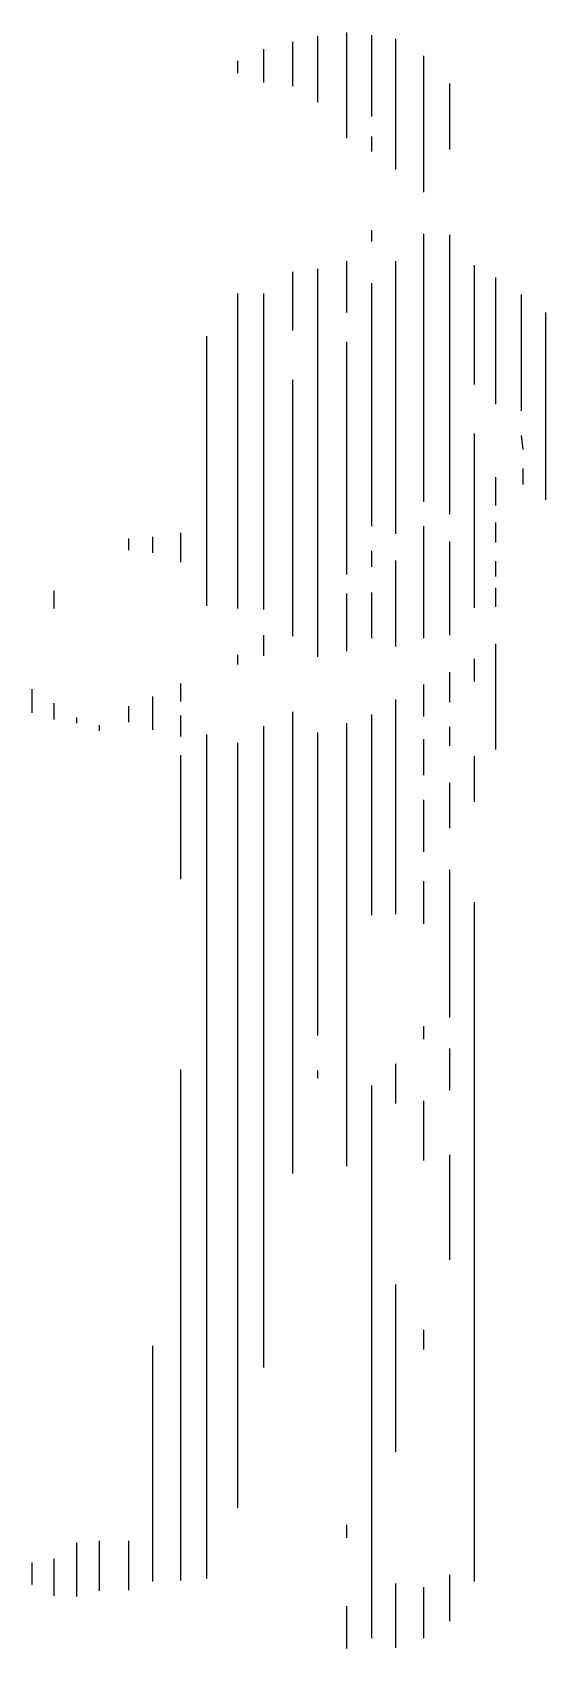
# Model space of a CAD drawing. Extents: x 15617 to 16089, y 12706 to 14192.
import ezdxf

# ---------------------------------------------------------------- set-up
doc = ezdxf.new("R2010")
doc.units = 0
doc.header["$LTSCALE"] = 1270
doc.header["$MEASUREMENT"] = 0
doc.layers.get('0').update_dxf_attribs({"linetype": 'CONTINUOUS'})

msp = doc.modelspace()

# ---------------------------------------------------------------- linework, layer by layer
at = {"linetype": 'CONTINUOUS'}
for p, q in [((15905.9, 14094.1), (15905.9, 14191.5)), ((15856.3, 14141.9), (15856.3, 14182.8)), ((15878.9, 14188.1), (15878.9, 14127.2)), ((15928.5, 14188.9), (15928.5, 14114.1)), ((15951.1, 14065.4), (15951.1, 14185.4)), ((15805.8, 14154.1), (15805.8, 14165.4)), ((15829.3, 14175.9), (15829.3, 14145.4)), ((15976.4, 14169.8), (15976.4, 14044.5)), ((16000.7, 14083.7), (16000.7, 14144.6)), ((15928.5, 14095.8), (15928.5, 14081.9)), ((15928.5, 14009.7), (15928.5, 13999.3)), ((15976.4, 14006.2), (15976.4, 13760)), ((16000.7, 13748.7), (16000.7, 14005.4)), ((15856.3, 13917.5), (15856.3, 13971.4)), ((15878.9, 13974), (15878.9, 13617.3)), ((15905.9, 13934), (15905.9, 13981)), ((15951.1, 13730.4), (15951.1, 13981)), ((16023.3, 13867.9), (16023.3, 13977.5)), ((15928.5, 13961), (15928.5, 13737.4)), ((16042.5, 13966.2), (16042.5, 13849.6)), ((15805.8, 13661.7), (15805.8, 13951.4)), ((15829.3, 13951.4), (15829.3, 13660.8)), ((16066, 13950.5), (16066, 13843.5)), ((16088.6, 13934), (16088.6, 13761.8)), ((15777.1, 13912.3), (15777.1, 13664.3)), ((15905.9, 13693), (15905.9, 13907)), ((15856.3, 13636.5), (15856.3, 13872.2)), ((16023.3, 13662.6), (16023.3, 13822.7)), ((16066, 13820.9), (16067.7, 13807.9)), ((16067.7, 13790.5), (16067.7, 13775.7)), ((16042.5, 13782.6), (16042.5, 13756.5)), ((15753.6, 13704.3), (15753.6, 13731.3)), ((15976.4, 13737.4), (15976.4, 13634.7)), ((16042.5, 13740.9), (16042.5, 13722.6)), ((15705.8, 13715.6), (15705.8, 13726.1)), ((15727.5, 13727.8), (15727.5, 13713)), ((16000.7, 13637.3), (16000.7, 13723.5)), ((15928.5, 13714.8), (15928.5, 13700)), ((15951.1, 13626.9), (15951.1, 13706.1)), ((16042.5, 13705.2), (16042.5, 13691.3)), ((15637.1, 13661.7), (15637.1, 13678.2)), ((15905.9, 13622.6), (15905.9, 13675.6)), ((15928.5, 13676.5), (15928.5, 13634.7)), ((16042.5, 13680.8), (16042.5, 13663.4)), ((15829.3, 13637.3), (15829.3, 13618.2)), ((16042.5, 13629.5), (16042.5, 13532.1)), ((15805.8, 13610.4), (15805.8, 13619.1)), ((16023.3, 13594.7), (16023.3, 13615.6)), ((16000.7, 13575.6), (16000.7, 13603.4)), ((15617, 13566), (15617, 13587.8)), ((15753.6, 13576.4), (15753.6, 13593)), ((15976.4, 13592.1), (15976.4, 13562.5)), ((15637.1, 13559.9), (15637.1, 13574.7)), ((15705.8, 13557.3), (15705.8, 13572.1)), ((15727.5, 13580.8), (15727.5, 13550.3)), ((15856.3, 13142.3), (15856.3, 13566.9)), ((15951.1, 13380.7), (15951.1, 13578.2)), ((15657.9, 13556.4), (15657.9, 13561.7)), ((15678.8, 13549.5), (15678.8, 13554.7)), ((15753.6, 13544.3), (15753.6, 13563.4)), ((15829.3, 13553.8), (15829.3, 12964)), ((15905.9, 13149.3), (15905.9, 13556.4)), ((15928.5, 13564.3), (15928.5, 13379.8)), ((16000.7, 13535.6), (16000.7, 13553)), ((15777.1, 13546), (15777.1, 12770)), ((15805.8, 12835.2), (15805.8, 13538.2)), ((15878.9, 13547.7), (15878.9, 13269.3)), ((15976.4, 13541.6), (15976.4, 13508.6)), ((15753.6, 13412.9), (15753.6, 13526.9)), ((16023.3, 13484.2), (16023.3, 13526)), ((16000.7, 13459.9), (16000.7, 13501.6)), ((15976.4, 13486), (15976.4, 13438.1)), ((16000.7, 13285.9), (16000.7, 13421.6)), ((15976.4, 13411.1), (15976.4, 13372)), ((16023.3, 12767.3), (16023.3, 13392)), ((15976.4, 13278), (15976.4, 13265.9)), ((16000.7, 13218.9), (16000.7, 13257.2)), ((15951.1, 13206.7), (15951.1, 13243.2)), ((15753.6, 12768.2), (15753.6, 13238)), ((15878.9, 13237.1), (15878.9, 13230.2)), ((15928.5, 13223.2), (15928.5, 12715.1)), ((15976.4, 13209.3), (15976.4, 13154.5)), ((16000.7, 13063.1), (16000.7, 13159.7)), ((15951.1, 12886.5), (15951.1, 13040.5)), ((15976.4, 12998.8), (15976.4, 12980.5)), ((15727.5, 12984), (15727.5, 12767.3)), ((15905.9, 12807.4), (15905.9, 12819.5)), ((15657.9, 12753.4), (15657.9, 12803)), ((15678.8, 12758.6), (15678.8, 12804.8)), ((15705.8, 12759.5), (15705.8, 12804.8)), ((15617, 12764.7), (15617, 12784.7)), ((15637.1, 12754.3), (15637.1, 12788.2)), ((15951.1, 12706.4), (15951.1, 12765.6)), ((16000.7, 12730.8), (16000.7, 12773.4)), ((15976.4, 12762.1), (15976.4, 12715.1)), ((15905.9, 12705.6), (15905.9, 12744.7))]:
    msp.add_line(p, q, dxfattribs=at)

doc.saveas('drawing.dxf')
